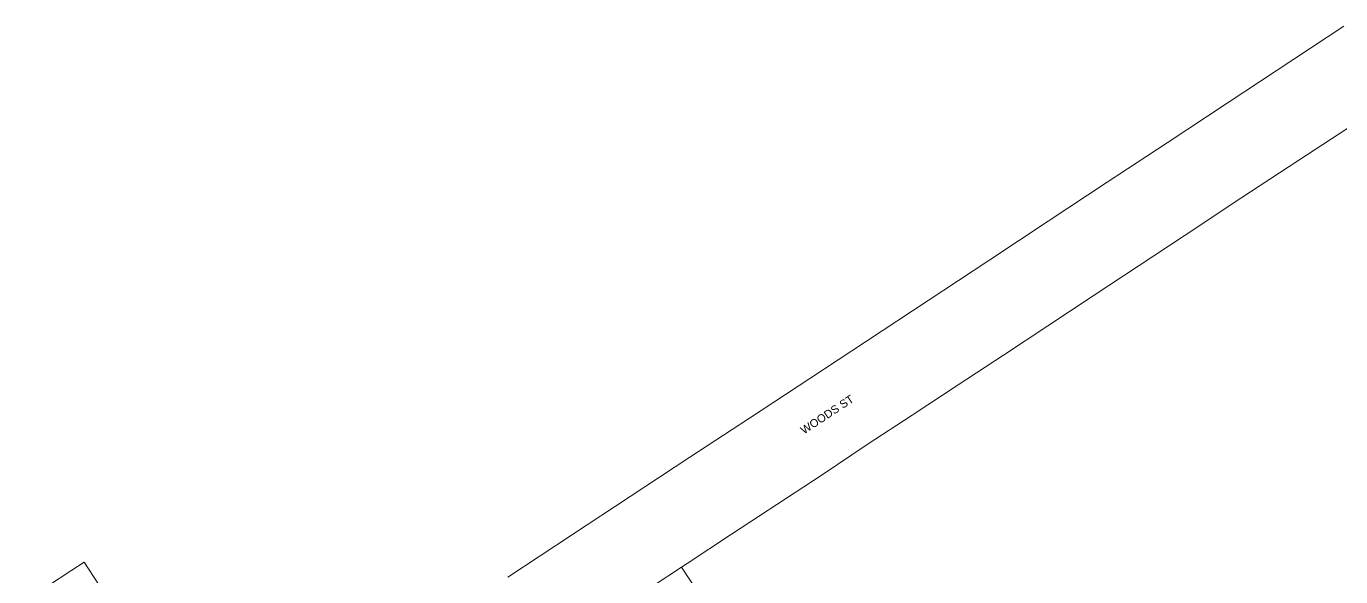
# Model space of a CAD drawing. Header units: metres. Extents: x 302064 to 305578, y 6265466 to 6271990.
# Drawn here: x 302300.4 to 302596.1, y 6271620.8 to 6271744.6 of the extents above; entities that cross this region are included whole.
import ezdxf

# ---------------------------------------------------------------- set-up
doc = ezdxf.new("R2010")
doc.units = ezdxf.units.M
doc.layers.add('Cadastre Land Parcels_SP_EXT', color=7, linetype='Continuous', lineweight=5)
doc.layers.add('Cadastre Roads_SP_EXT', color=9, linetype='Continuous', lineweight=5)
doc.styles.get("Standard").update_dxf_attribs({"font": 'arial.ttf'})

msp = doc.modelspace()

# ---------------------------------------------------------------- linework, layer by layer
at = {"layer": 'Cadastre Land Parcels_SP_EXT', "linetype": 'Continuous'}
for points in [[(302343.587, 6271577.735), (302313.421, 6271624.07), (302310.416, 6271622.071), (302300.392, 6271615.463), (302330.73, 6271569.217), (302343.587, 6271577.735)], [(302472.306, 6271585.611), (302447.795, 6271622.886), (302428.675, 6271610.285), (302453.203, 6271573.086), (302455.957, 6271574.912), (302457.555, 6271575.997), (302472.306, 6271585.611)]]:
    msp.add_lwpolyline(points, close=True, dxfattribs=at)
at = {"layer": 'Cadastre Roads_SP_EXT', "linetype": 'Continuous'}
for points in [[(302596.795, 6271744.642), (302570.529, 6271727.334), (302557.073, 6271718.445), (302543.592, 6271709.525), (302530.325, 6271700.793), (302516.97, 6271691.953), (302503.274, 6271682.949), (302489.447, 6271673.813), (302476.687, 6271665.369), (302463.127, 6271656.479), (302449.701, 6271647.659), (302436.274, 6271638.839), (302423.295, 6271630.271), (302408.705, 6271620.674)], [(302428.675, 6271610.285), (302447.795, 6271622.886), (302449.098, 6271623.713), (302459.056, 6271630.31), (302469.238, 6271637.029), (302479.423, 6271643.731), (302489.597, 6271650.505), (302499.683, 6271657.102), (302510.022, 6271663.926), (302520.208, 6271670.616), (302530.184, 6271677.198), (302540.445, 6271683.997), (302550.737, 6271690.818), (302560.881, 6271697.512), (302573.643, 6271705.952), (302586.684, 6271714.509), (302599.4, 6271722.876)]]:
    msp.add_lwpolyline(points, dxfattribs=at)

# ---------------------------------------------------------------- texts
at = {"layer": 'Cadastre Roads_SP_EXT'}
msp.add_text('WOODS ST', height=1.8, rotation=33.4227, dxfattribs=at).set_placement((302475.343, 6271652.76))

doc.saveas('drawing.dxf')
